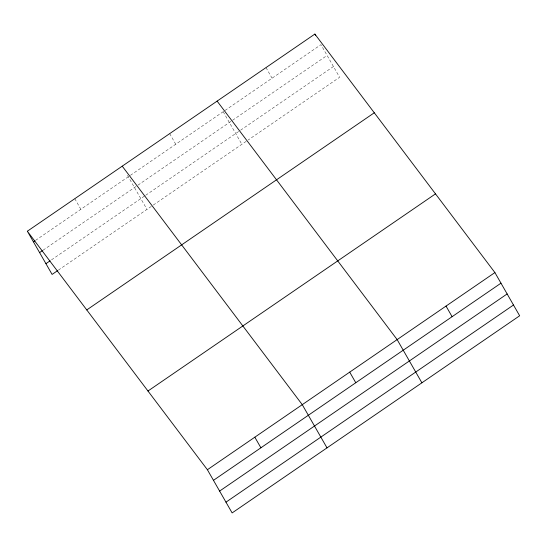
<?xml version="1.0" encoding="UTF-8"?>
<svg xmlns="http://www.w3.org/2000/svg" width="547" height="547" viewBox="0 0 547 547"><rect width="100%" height="100%" fill="white"/><g stroke="black" fill="none" stroke-linecap="round" stroke-linejoin="round"><path stroke-width="0.41" stroke-dasharray="2.73 2.05" d="M35.514 240.4L128.306 176.77M130.398 175.334L320.945 44.683L339.612 77.277L248.14 139.998M43.076 250.198L137.256 185.618M137.953 185.139L327.106 55.438M51.514 259.846L145.003 195.744M145.7 195.265L239.887 130.678M240.584 130.2L333.451 66.522M58.372 270.122L152.558 205.542M153.256 205.063L247.442 140.476M265.992 67.589L272.064 78.2M223.19 111.711L241.856 144.312M169.673 133.639L175.744 144.244M127.499 175.361L146.972 209.371M74.789 198.698L80.867 209.303"/><path stroke-width="0.82" d="M27.35 231.224L314.874 34.078L494.905 272.57L519.65 315.776L232.126 512.922L207.388 469.723L27.35 231.224L52.095 274.43L57.674 270.601M33.422 241.829L34.817 240.871M39.582 252.591L42.379 250.676M45.934 263.675L50.119 260.803M86.761 309.93L374.285 112.778M147.97 391.016L435.494 193.87M207.388 469.723L494.905 272.57M213.46 480.328L500.984 283.175M219.62 491.083L507.144 293.937M225.966 502.167L513.489 305.021M217.111 101.106L397.149 339.605L421.894 382.804M122.234 166.165L302.265 404.664L327.01 447.863M314.874 34.078L315.681 35.493M446.031 306.088L452.102 316.692M349.711 372.131L355.782 382.736M254.827 437.19L260.898 447.795"/></g></svg>
